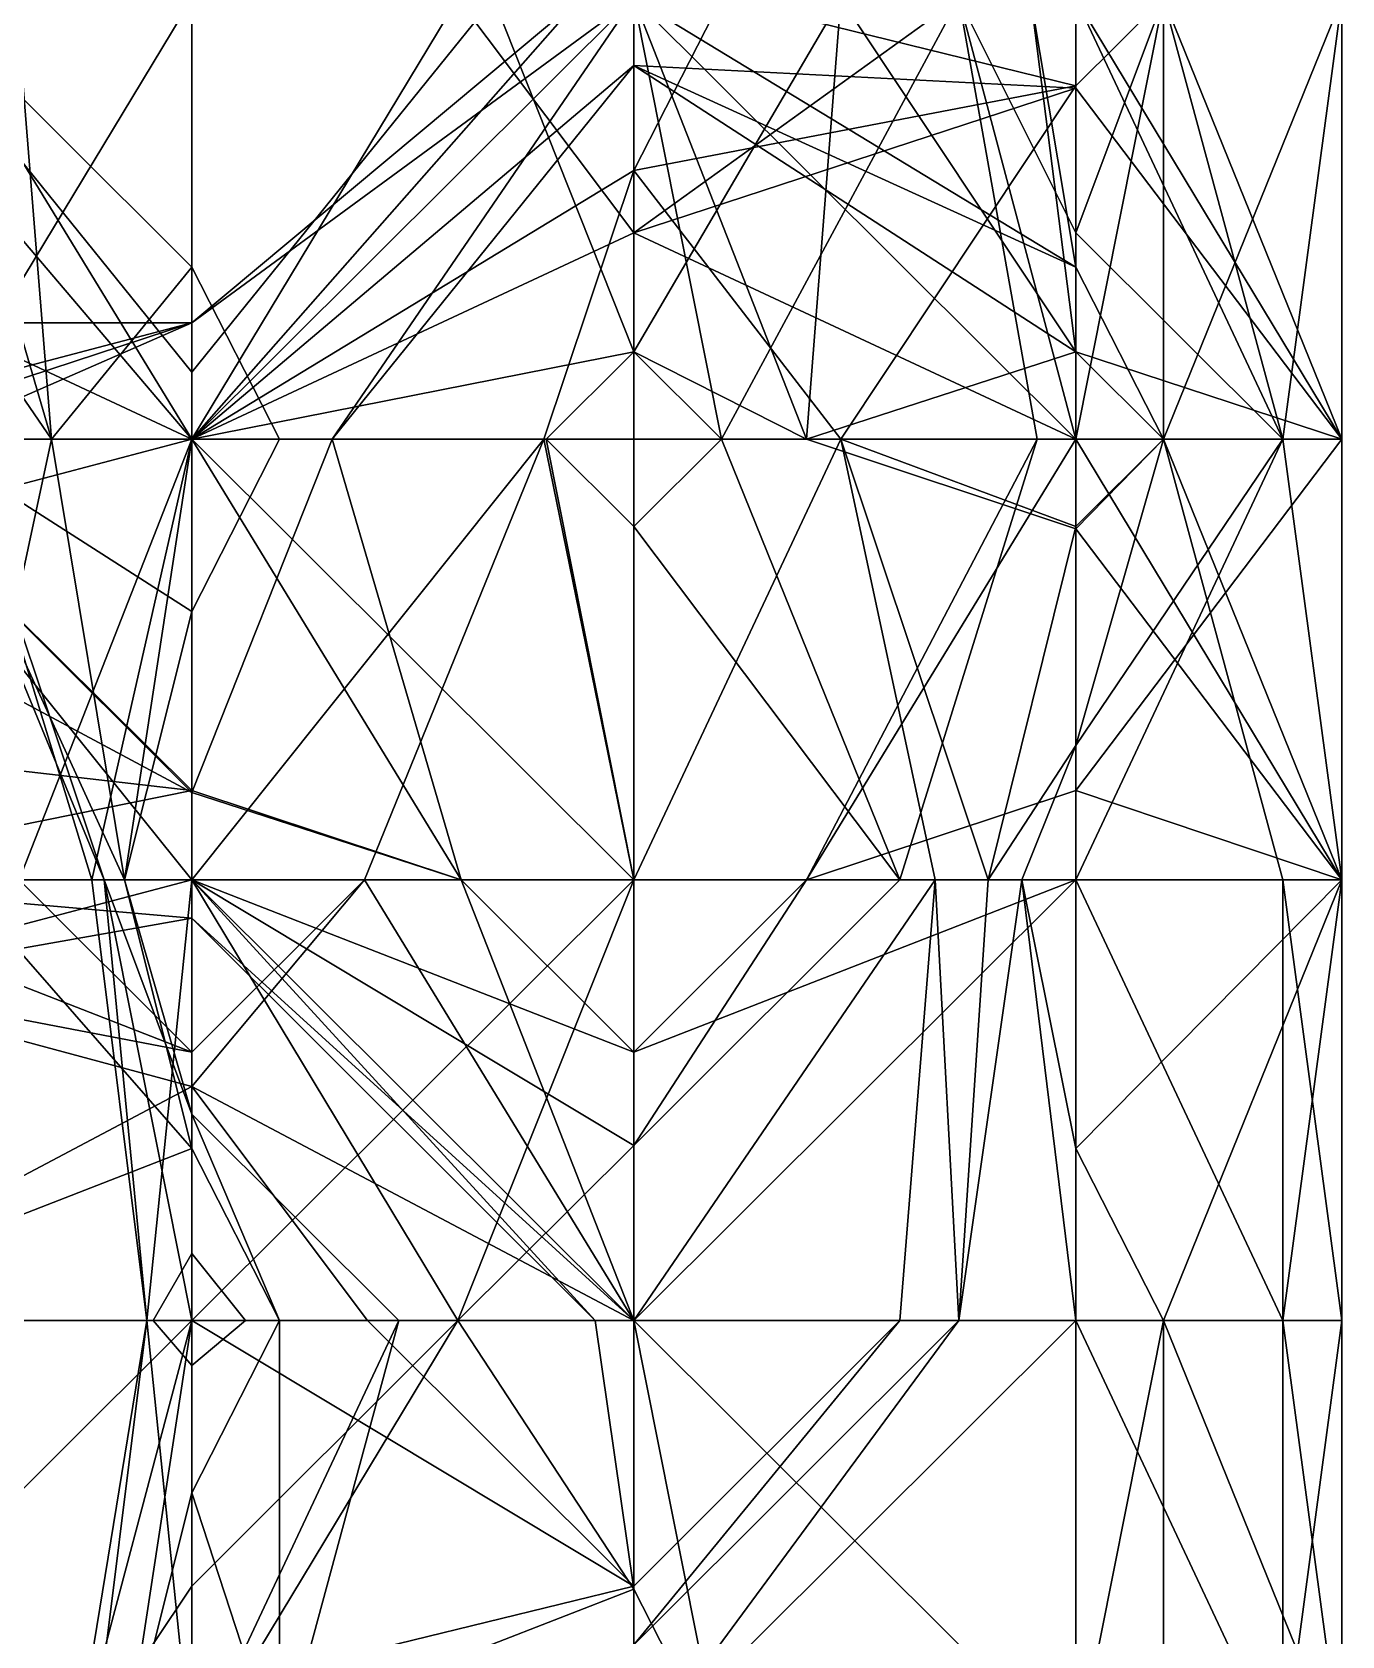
# Model space of a CAD drawing. Header units: metres. Extents: x 15 to 162, y 15 to 204.
# Drawn here: x 144.2 to 162.27, y 80.81 to 102.95 of the extents above; entities that cross this region are included whole.
import ezdxf

# ---------------------------------------------------------------- set-up
doc = ezdxf.new("R2010")
doc.units = ezdxf.units.M

msp = doc.modelspace()

# ---------------------------------------------------------------- linework, layer by layer
at = {"layer": 'fALFF_NINET_XXX_pre-post.nii', "color": 116, "linetype": 'CONTINUOUS'}
for points in [[(141.2293, 103.416664, 106.258064), (146.4, 97.333336, 110.82446), (140.3, 100.1829, 112.16129)], [(144.46259, 97.333336, 129.87097), (140.3, 103.416664, 133.42685), (143.97441, 103.416664, 129.87097)], [(140.3, 97.333336, 133.89928), (140.3, 103.416664, 133.42685), (144.46259, 97.333336, 129.87097)], [(141.2293, 103.416664, 106.258064), (146.4, 103.416664, 111.26197), (146.4, 97.333336, 110.82446)], [(142.23743, 103.416664, 118.064514), (146.4, 98.26009, 118.064514), (146.4, 103.416664, 113.06061)], [(146.4, 98.26009, 118.064514), (142.23743, 103.416664, 118.064514), (146.4, 103.416664, 123.06842)], [(142.68282, 97.333336, 118.064514), (146.4, 97.333336, 121.6618), (142.68282, 103.416664, 123.96774)], [(146.4, 99.70963, 123.96774), (142.68282, 103.416664, 123.96774), (146.4, 97.333336, 121.6618)], [(146.4, 99.70963, 123.96774), (144.46259, 97.333336, 129.87097), (142.68282, 103.416664, 123.96774)], [(142.68282, 103.416664, 123.96774), (144.46259, 97.333336, 129.87097), (143.97441, 103.416664, 129.87097)], [(146.4, 103.416664, 31.314768), (142.7256, 97.333336, 35.419353), (146.4, 97.333336, 31.863476)], [(143.54263, 103.416664, 35.419353), (142.7256, 97.333336, 35.419353), (146.4, 103.416664, 31.314768)], [(152.5, 101.04037, 35.419353), (152.5, 103.416664, 34.248077), (146.4, 97.333336, 31.863476)], [(152.5, 103.416664, 34.248077), (146.4, 103.416664, 31.314768), (146.4, 97.333336, 31.863476)], [(146.4, 98.94176, 94.451614), (151.75656, 103.416664, 94.451614), (152.5, 103.416664, 93.852066)], [(146.4, 98.94176, 94.451614), (152.5, 103.416664, 93.852066), (146.4, 97.333336, 92.10427)], [(148.33742, 97.333336, 94.451614), (146.4, 97.333336, 92.10427), (152.5, 103.416664, 93.852066)], [(152.5, 100.1829, 100.354836), (150.0744, 103.416664, 100.354836), (146.4, 97.333336, 96.798965)], [(146.4, 98.94176, 94.451614), (146.4, 97.333336, 96.798965), (151.75656, 103.416664, 94.451614)], [(150.0744, 103.416664, 100.354836), (151.75656, 103.416664, 94.451614), (146.4, 97.333336, 96.798965)], [(152.5, 98.54034, 112.16129), (146.4, 97.333336, 110.82446), (152.5, 103.416664, 110.60049)], [(152.5, 103.416664, 110.60049), (146.4, 97.333336, 110.82446), (146.4, 103.416664, 111.26197)], [(146.4, 103.416664, 113.06061), (146.4, 98.26009, 118.064514), (150.56258, 103.416664, 118.064514)], [(146.4, 98.26009, 118.064514), (146.4, 103.416664, 123.06842), (150.56258, 103.416664, 118.064514)], [(152.5, 102.48991, 94.451614), (148.33742, 97.333336, 94.451614), (152.5, 103.416664, 93.852066)], [(152.5, 100.1829, 100.354836), (152.5, 103.416664, 101.91564), (150.0744, 103.416664, 100.354836)], [(152.5, 103.416664, 72.00999), (152.5, 98.54034, 76.741936), (150.56258, 103.416664, 76.741936)], [(152.5, 98.54034, 76.741936), (152.5, 103.416664, 79.87997), (150.56258, 103.416664, 76.741936)], [(152.5, 101.04037, 35.419353), (153.71031, 103.416664, 35.419353), (152.5, 103.416664, 34.248077)], [(152.5, 101.04037, 35.419353), (158.6, 102.20966, 41.322582), (153.71031, 103.416664, 35.419353)], [(154.88281, 97.333336, 76.741936), (152.5, 98.54034, 76.741936), (152.5, 103.416664, 72.00999)], [(154.88281, 97.333336, 76.741936), (152.5, 103.416664, 72.00999), (158.6, 97.333336, 75.54284)], [(158.6, 97.333336, 75.54284), (152.5, 103.416664, 72.00999), (158.6, 103.416664, 72.00999)], [(152.5, 98.54034, 76.741936), (155.35738, 103.416664, 82.645164), (152.5, 103.416664, 79.87997)], [(154.88281, 97.333336, 76.741936), (155.35738, 103.416664, 82.645164), (152.5, 98.54034, 76.741936)], [(152.5, 103.416664, 93.852066), (157.98047, 103.416664, 88.548386), (158.6, 99.70963, 88.548386)], [(152.5, 103.416664, 93.852066), (158.6, 99.70963, 88.548386), (152.5, 102.48991, 94.451614)], [(158.6, 97.333336, 105.058975), (156.98717, 103.416664, 106.258064), (152.5, 100.1829, 100.354836)], [(152.5, 103.416664, 101.91564), (152.5, 100.1829, 100.354836), (156.98717, 103.416664, 106.258064)], [(152.5, 103.416664, 110.60049), (153.71031, 97.333336, 112.16129), (152.5, 98.54034, 112.16129)], [(152.5, 103.416664, 110.60049), (156.98717, 103.416664, 106.258064), (153.71031, 97.333336, 112.16129)], [(153.71031, 103.416664, 35.419353), (158.6, 102.20966, 41.322582), (158.6, 103.416664, 40.151306)], [(156.98717, 103.416664, 106.258064), (158.06897, 97.333336, 106.258064), (153.71031, 97.333336, 112.16129)], [(154.88281, 97.333336, 76.741936), (158.6, 98.54034, 82.645164), (155.35738, 103.416664, 82.645164)], [(155.35738, 103.416664, 82.645164), (158.6, 98.54034, 82.645164), (157.98047, 103.416664, 88.548386)], [(158.6, 103.416664, 62.588142), (158.6, 100.1829, 64.935486), (156.98717, 103.416664, 64.935486)], [(158.6, 100.1829, 64.935486), (158.6, 103.416664, 69.667435), (156.98717, 103.416664, 64.935486)], [(158.6, 97.333336, 105.058975), (158.06897, 97.333336, 106.258064), (156.98717, 103.416664, 106.258064)], [(158.6, 98.54034, 82.645164), (158.6, 99.70963, 88.548386), (157.98047, 103.416664, 88.548386)], [(158.6, 102.20966, 41.322582), (159.81032, 103.416664, 41.322582), (158.6, 103.416664, 40.151306)], [(158.6, 97.333336, 46.05453), (159.81032, 103.416664, 41.322582), (158.6, 102.20966, 41.322582)], [(158.6, 97.333336, 46.05453), (159.81032, 97.333336, 47.225807), (159.81032, 103.416664, 41.322582)], [(158.6, 103.416664, 62.588142), (161.45737, 97.333336, 64.935486), (158.6, 100.1829, 64.935486)], [(158.6, 103.416664, 62.588142), (162.2744, 103.416664, 59.032257), (161.45737, 97.333336, 64.935486)], [(158.6, 100.1829, 64.935486), (159.81032, 103.416664, 70.83871), (158.6, 103.416664, 69.667435)], [(158.6, 100.1829, 64.935486), (161.45737, 97.333336, 64.935486), (159.81032, 103.416664, 70.83871)], [(162.2744, 97.333336, 70.83871), (158.6, 103.416664, 72.00999), (159.81032, 103.416664, 70.83871)], [(158.6, 97.333336, 75.54284), (158.6, 103.416664, 72.00999), (162.2744, 97.333336, 70.83871)], [(159.81032, 97.333336, 47.225807), (162.2744, 103.416664, 47.225807), (159.81032, 103.416664, 41.322582)], [(159.81032, 97.333336, 47.225807), (161.45737, 97.333336, 53.129032), (162.2744, 103.416664, 47.225807)], [(161.45737, 97.333336, 64.935486), (162.2744, 97.333336, 70.83871), (159.81032, 103.416664, 70.83871)], [(161.45737, 97.333336, 53.129032), (162.2744, 103.416664, 53.129032), (162.2744, 103.416664, 47.225807)], [(161.45737, 97.333336, 53.129032), (162.2744, 97.333336, 59.032257), (162.2744, 103.416664, 53.129032)], [(162.2744, 103.416664, 59.032257), (162.2744, 97.333336, 59.032257), (161.45737, 97.333336, 64.935486)], [(162.2744, 97.333336, 59.032257), (162.2744, 103.416664, 59.032257), (162.2744, 103.416664, 53.129032)], [(152.5, 102.48991, 94.451614), (152.5, 100.1829, 100.354836), (146.4, 97.333336, 96.798965)], [(152.5, 102.48991, 94.451614), (146.4, 97.333336, 96.798965), (148.33742, 97.333336, 94.451614)], [(152.5, 102.48991, 94.451614), (158.6, 99.70963, 88.548386), (158.6, 98.54034, 94.451614)], [(158.6, 98.54034, 94.451614), (158.6, 102.18099, 100.354836), (152.5, 102.48991, 94.451614)], [(152.5, 102.48991, 94.451614), (158.6, 102.18099, 100.354836), (152.5, 100.1829, 100.354836)], [(152.5, 101.04037, 35.419353), (155.35738, 97.333336, 41.322582), (158.6, 102.20966, 41.322582)], [(158.6, 97.333336, 105.058975), (152.5, 100.1829, 100.354836), (158.6, 102.18099, 100.354836)], [(155.35738, 97.333336, 41.322582), (158.6, 97.333336, 46.05453), (158.6, 102.20966, 41.322582)], [(158.6, 102.18099, 100.354836), (158.6, 98.54034, 94.451614), (162.2744, 97.333336, 100.354836)], [(162.2744, 97.333336, 100.354836), (158.6, 97.333336, 105.058975), (158.6, 102.18099, 100.354836)], [(152.5, 101.04037, 35.419353), (146.4, 97.333336, 31.863476), (151.26094, 97.333336, 35.419353)], [(151.26094, 97.333336, 35.419353), (152.5, 97.333336, 37.217995), (152.5, 101.04037, 35.419353)], [(152.5, 101.04037, 35.419353), (152.5, 97.333336, 37.217995), (155.35738, 97.333336, 41.322582)], [(140.3, 100.1829, 112.16129), (146.4, 97.333336, 110.82446), (143.15738, 97.333336, 112.16129)], [(146.4, 99.70963, 123.96774), (146.4, 97.333336, 125.139015), (144.46259, 97.333336, 129.87097)], [(146.4, 97.333336, 121.6618), (147.6103, 97.333336, 123.96774), (146.4, 99.70963, 123.96774)], [(147.6103, 97.333336, 123.96774), (146.4, 97.333336, 125.139015), (146.4, 99.70963, 123.96774)], [(158.6, 99.70963, 88.548386), (158.6, 98.54034, 82.645164), (159.81032, 97.333336, 88.548386)], [(159.81032, 97.333336, 94.451614), (158.6, 99.70963, 88.548386), (159.81032, 97.333336, 88.548386)], [(158.6, 98.54034, 94.451614), (158.6, 99.70963, 88.548386), (159.81032, 97.333336, 94.451614)], [(140.3, 97.333336, 93.280334), (141.51031, 97.333336, 94.451614), (146.4, 98.94176, 94.451614)], [(140.3, 97.333336, 93.280334), (146.4, 98.94176, 94.451614), (140.3, 98.94176, 88.548386)], [(142.7256, 97.333336, 88.548386), (140.3, 98.94176, 88.548386), (146.4, 98.94176, 94.451614)], [(141.51031, 97.333336, 94.451614), (146.4, 97.333336, 96.798965), (146.4, 98.94176, 94.451614)], [(146.4, 97.333336, 92.10427), (142.7256, 97.333336, 88.548386), (146.4, 98.94176, 94.451614)], [(152.5, 98.54034, 112.16129), (151.28969, 97.333336, 112.16129), (146.4, 97.333336, 110.82446)], [(151.28969, 97.333336, 112.16129), (152.5, 98.54034, 112.16129), (152.5, 97.333336, 113.33256)], [(153.71031, 97.333336, 112.16129), (152.5, 97.333336, 113.33256), (152.5, 98.54034, 112.16129)], [(154.88281, 97.333336, 76.741936), (158.6, 97.333336, 80.33921), (158.6, 98.54034, 82.645164)], [(159.81032, 97.333336, 82.645164), (158.6, 98.54034, 82.645164), (158.6, 97.333336, 80.33921)], [(159.81032, 97.333336, 88.548386), (158.6, 98.54034, 82.645164), (159.81032, 97.333336, 82.645164)], [(162.2744, 97.333336, 100.354836), (158.6, 98.54034, 94.451614), (159.81032, 97.333336, 94.451614)], [(141.51031, 97.333336, 94.451614), (140.3, 95.724915, 88.548386), (146.4, 92.45701, 94.451614)], [(142.7256, 97.333336, 88.548386), (146.4, 97.333336, 92.10427), (140.3, 95.724915, 88.548386)], [(146.4, 97.333336, 92.10427), (146.4, 92.45701, 94.451614), (140.3, 95.724915, 88.548386)], [(146.4, 91.25, 96.75756), (140.3, 91.25, 98.00749), (141.51031, 97.333336, 94.451614)], [(140.3, 93.18213, 100.354836), (146.4, 92.48568, 100.354836), (141.51031, 97.333336, 94.451614)], [(143.15738, 91.25, 129.87097), (140.3, 97.333336, 133.89928), (144.46259, 97.333336, 129.87097)], [(146.4, 91.25, 96.75756), (141.51031, 97.333336, 94.451614), (146.4, 92.45701, 94.451614)], [(146.4, 97.333336, 96.798965), (141.51031, 97.333336, 94.451614), (146.4, 92.48568, 100.354836)], [(145.19196, 91.25, 118.064514), (142.68282, 97.333336, 118.064514), (143.15738, 97.333336, 112.16129)], [(146.4, 94.95703, 123.96774), (146.4, 97.333336, 121.6618), (142.68282, 97.333336, 118.064514)], [(146.4, 94.95703, 123.96774), (142.68282, 97.333336, 118.064514), (145.4707, 91.25, 123.96774)], [(145.4707, 91.25, 123.96774), (142.68282, 97.333336, 118.064514), (145.19196, 91.25, 118.064514)], [(142.7256, 97.333336, 35.419353), (144.01718, 91.25, 35.419353), (146.4, 97.333336, 31.863476)], [(143.15738, 97.333336, 112.16129), (146.4, 97.333336, 110.82446), (145.01862, 91.25, 112.16129)], [(145.01862, 91.25, 112.16129), (145.19196, 91.25, 118.064514), (143.15738, 97.333336, 112.16129)], [(144.46259, 97.333336, 129.87097), (145.4707, 91.25, 123.96774), (143.15738, 91.25, 129.87097)], [(146.4, 97.333336, 31.863476), (144.01718, 91.25, 35.419353), (146.4, 91.25, 34.248077)], [(146.4, 97.333336, 125.139015), (145.4707, 91.25, 123.96774), (144.46259, 97.333336, 129.87097)], [(146.4, 97.333336, 110.82446), (146.4, 91.25, 110.28637), (145.01862, 91.25, 112.16129)], [(146.4, 97.333336, 125.139015), (146.4, 94.95703, 123.96774), (145.4707, 91.25, 123.96774)], [(151.26094, 97.333336, 35.419353), (146.4, 91.25, 34.248077), (148.7828, 91.25, 35.419353)], [(146.4, 97.333336, 31.863476), (146.4, 91.25, 34.248077), (151.26094, 97.333336, 35.419353)], [(146.4, 92.45701, 94.451614), (146.4, 97.333336, 92.10427), (148.33742, 97.333336, 94.451614)], [(146.4, 97.333336, 96.798965), (146.4, 92.48568, 100.354836), (150.11719, 91.25, 100.354836)], [(146.4, 97.333336, 96.798965), (150.11719, 91.25, 100.354836), (148.33742, 97.333336, 94.451614)], [(146.4, 92.45701, 94.451614), (148.33742, 97.333336, 94.451614), (150.11719, 91.25, 100.354836)], [(151.28969, 97.333336, 112.16129), (152.5, 91.25, 109.81394), (146.4, 97.333336, 110.82446)], [(146.4, 97.333336, 110.82446), (152.5, 91.25, 109.81394), (146.4, 91.25, 110.28637)], [(146.4, 94.95703, 123.96774), (147.6103, 97.333336, 123.96774), (146.4, 97.333336, 121.6618)], [(146.4, 94.95703, 123.96774), (146.4, 97.333336, 125.139015), (147.6103, 97.333336, 123.96774)], [(148.7828, 91.25, 35.419353), (152.5, 91.25, 36.318676), (151.26094, 97.333336, 35.419353)], [(152.5, 91.25, 36.318676), (152.5, 97.333336, 37.217995), (151.26094, 97.333336, 35.419353)], [(151.28969, 97.333336, 112.16129), (152.5, 96.12632, 112.16129), (152.5, 91.25, 109.81394)], [(152.5, 96.12632, 112.16129), (151.28969, 97.333336, 112.16129), (152.5, 97.333336, 113.33256)], [(155.35738, 97.333336, 41.322582), (152.5, 91.25, 36.318676), (156.66258, 91.25, 41.322582)], [(152.5, 97.333336, 37.217995), (152.5, 91.25, 36.318676), (155.35738, 97.333336, 41.322582)], [(152.5, 96.12632, 112.16129), (153.71031, 97.333336, 112.16129), (156.17441, 91.25, 106.258064)], [(152.5, 96.12632, 112.16129), (152.5, 97.333336, 113.33256), (153.71031, 97.333336, 112.16129)], [(153.71031, 97.333336, 112.16129), (158.06897, 97.333336, 106.258064), (156.17441, 91.25, 106.258064)], [(158.6, 97.333336, 75.54284), (158.6, 96.09766, 76.741936), (154.88281, 97.333336, 76.741936)], [(158.6, 96.09766, 76.741936), (158.6, 97.333336, 80.33921), (154.88281, 97.333336, 76.741936)], [(158.6, 97.333336, 105.058975), (158.6, 92.48568, 100.354836), (154.88281, 91.25, 100.354836)], [(158.6, 97.333336, 105.058975), (154.88281, 91.25, 100.354836), (158.06897, 97.333336, 106.258064)], [(158.06897, 97.333336, 106.258064), (154.88281, 91.25, 100.354836), (156.17441, 91.25, 106.258064)], [(158.6, 96.12632, 47.225807), (158.6, 97.333336, 46.05453), (155.35738, 97.333336, 41.322582)], [(158.6, 96.12632, 47.225807), (155.35738, 97.333336, 41.322582), (157.39195, 91.25, 47.225807)], [(157.39195, 91.25, 47.225807), (155.35738, 97.333336, 41.322582), (156.66258, 91.25, 41.322582)], [(158.6, 96.12632, 47.225807), (159.81032, 97.333336, 47.225807), (158.6, 97.333336, 46.05453)], [(158.6, 93.103516, 53.129032), (159.81032, 97.333336, 47.225807), (158.6, 96.12632, 47.225807)], [(161.45737, 97.333336, 53.129032), (159.81032, 97.333336, 47.225807), (158.6, 93.103516, 53.129032)], [(158.6, 91.25, 54.328125), (161.45737, 97.333336, 53.129032), (158.6, 93.103516, 53.129032)], [(158.6, 91.25, 54.328125), (162.2744, 91.25, 59.032257), (161.45737, 97.333336, 53.129032)], [(158.6, 97.333336, 75.54284), (162.2744, 91.25, 76.741936), (158.6, 96.09766, 76.741936)], [(158.6, 97.333336, 75.54284), (162.2744, 97.333336, 70.83871), (162.2744, 91.25, 76.741936)], [(158.6, 96.09766, 76.741936), (159.81032, 97.333336, 82.645164), (158.6, 97.333336, 80.33921)], [(158.6, 96.09766, 76.741936), (162.2744, 91.25, 76.741936), (159.81032, 97.333336, 82.645164)], [(158.6, 92.48568, 100.354836), (162.2744, 97.333336, 100.354836), (162.2744, 91.25, 94.451614)], [(158.6, 92.48568, 100.354836), (158.6, 97.333336, 105.058975), (162.2744, 97.333336, 100.354836)], [(162.2744, 91.25, 76.741936), (162.2744, 91.25, 82.645164), (159.81032, 97.333336, 82.645164)], [(162.2744, 91.25, 82.645164), (161.45737, 91.25, 88.548386), (159.81032, 97.333336, 82.645164)], [(161.45737, 91.25, 88.548386), (159.81032, 97.333336, 88.548386), (159.81032, 97.333336, 82.645164)], [(161.45737, 91.25, 88.548386), (162.2744, 91.25, 94.451614), (159.81032, 97.333336, 88.548386)], [(162.2744, 91.25, 94.451614), (159.81032, 97.333336, 94.451614), (159.81032, 97.333336, 88.548386)], [(162.2744, 97.333336, 100.354836), (159.81032, 97.333336, 94.451614), (162.2744, 91.25, 94.451614)], [(162.2744, 91.25, 59.032257), (162.2744, 97.333336, 59.032257), (161.45737, 97.333336, 53.129032)], [(162.2744, 91.25, 64.935486), (161.45737, 97.333336, 64.935486), (162.2744, 97.333336, 59.032257)], [(162.2744, 91.25, 64.935486), (162.2744, 91.25, 70.83871), (161.45737, 97.333336, 64.935486)], [(162.2744, 91.25, 70.83871), (162.2744, 97.333336, 70.83871), (161.45737, 97.333336, 64.935486)], [(162.2744, 91.25, 59.032257), (162.2744, 91.25, 64.935486), (162.2744, 97.333336, 59.032257)], [(162.2744, 97.333336, 70.83871), (162.2744, 91.25, 70.83871), (162.2744, 91.25, 76.741936)], [(152.5, 96.12632, 112.16129), (156.17441, 91.25, 106.258064), (152.5, 91.25, 109.81394)], [(158.6, 96.12632, 47.225807), (157.39195, 91.25, 47.225807), (158.6, 93.103516, 53.129032)], [(146.4, 92.48568, 100.354836), (140.3, 93.18213, 100.354836), (140.3, 91.25, 101.52391)], [(157.39195, 91.25, 47.225807), (157.85655, 91.25, 53.129032), (158.6, 93.103516, 53.129032)], [(157.85655, 91.25, 53.129032), (158.6, 91.25, 54.328125), (158.6, 93.103516, 53.129032)], [(146.4, 91.25, 101.25416), (146.4, 92.48568, 100.354836), (140.3, 91.25, 101.52391)], [(150.11719, 91.25, 100.354836), (146.4, 92.48568, 100.354836), (146.4, 91.25, 101.25416)], [(146.4, 91.25, 96.75756), (146.4, 92.45701, 94.451614), (150.11719, 91.25, 100.354836)], [(158.6, 91.25, 99.15575), (154.88281, 91.25, 100.354836), (158.6, 92.48568, 100.354836)], [(158.6, 92.48568, 100.354836), (162.2744, 91.25, 94.451614), (158.6, 91.25, 99.15575)], [(140.3, 91.25, 39.016632), (146.4, 88.873695, 35.419353), (144.01718, 91.25, 35.419353)], [(140.3, 91.25, 39.016632), (140.3, 90.04299, 41.322582), (146.4, 88.873695, 35.419353)], [(140.3, 91.25, 98.00749), (146.4, 91.25, 96.75756), (146.4, 90.72043, 100.354836)], [(140.3, 89.64158, 100.354836), (140.3, 91.25, 98.00749), (146.4, 90.72043, 100.354836)], [(140.3, 89.64158, 100.354836), (146.4, 90.72043, 100.354836), (146.4, 91.25, 101.25416)], [(140.3, 91.25, 101.52391), (140.3, 89.64158, 100.354836), (146.4, 91.25, 101.25416)], [(146.4, 87.54297, 123.96774), (140.3, 85.166664, 126.27369), (143.15738, 91.25, 129.87097)], [(146.4, 87.54297, 123.96774), (143.15738, 91.25, 129.87097), (145.4707, 91.25, 123.96774)], [(146.4, 91.25, 34.248077), (144.01718, 91.25, 35.419353), (146.4, 88.873695, 35.419353)], [(145.01862, 91.25, 112.16129), (146.4, 91.25, 110.28637), (145.78047, 85.166664, 112.16129)], [(145.78047, 85.166664, 112.16129), (145.19196, 91.25, 118.064514), (145.01862, 91.25, 112.16129)], [(146.4, 85.166664, 113.95993), (146.4, 88.01623, 118.064514), (145.19196, 91.25, 118.064514)], [(146.4, 85.166664, 113.95993), (145.19196, 91.25, 118.064514), (145.78047, 85.166664, 112.16129)], [(145.19196, 91.25, 118.064514), (146.4, 88.01623, 118.064514), (145.4707, 91.25, 123.96774)], [(146.4, 88.01623, 118.064514), (146.4, 87.54297, 123.96774), (145.4707, 91.25, 123.96774)], [(146.4, 91.25, 110.28637), (146.4, 85.166664, 110.9622), (145.78047, 85.166664, 112.16129)], [(146.4, 88.873695, 35.419353), (148.7828, 91.25, 35.419353), (146.4, 91.25, 34.248077)], [(148.7828, 91.25, 35.419353), (146.4, 88.40044, 41.322582), (152.5, 85.166664, 37.7667)], [(148.7828, 91.25, 35.419353), (146.4, 88.873695, 35.419353), (146.4, 88.40044, 41.322582)], [(150.11719, 91.25, 100.354836), (152.5, 85.166664, 99.45552), (146.4, 91.25, 96.75756)], [(146.4, 90.72043, 100.354836), (146.4, 91.25, 96.75756), (152.5, 85.166664, 99.45552)], [(151.96898, 85.166664, 100.354836), (150.0744, 85.166664, 106.258064), (146.4, 91.25, 101.25416)], [(151.96898, 85.166664, 100.354836), (146.4, 91.25, 101.25416), (146.4, 90.72043, 100.354836)], [(150.0744, 85.166664, 106.258064), (152.5, 87.585625, 106.258064), (146.4, 91.25, 101.25416)], [(150.11719, 91.25, 100.354836), (146.4, 91.25, 101.25416), (152.5, 88.873695, 100.354836)], [(152.5, 87.585625, 106.258064), (152.5, 88.873695, 100.354836), (146.4, 91.25, 101.25416)], [(150.0744, 85.166664, 106.258064), (146.4, 85.166664, 110.9622), (152.5, 91.25, 109.81394)], [(146.4, 85.166664, 110.9622), (146.4, 91.25, 110.28637), (152.5, 91.25, 109.81394)], [(148.7828, 91.25, 35.419353), (152.5, 85.166664, 37.7667), (152.5, 91.25, 36.318676)], [(150.0744, 85.166664, 106.258064), (152.5, 91.25, 109.81394), (152.5, 87.585625, 106.258064)], [(150.11719, 91.25, 100.354836), (152.5, 88.873695, 100.354836), (152.5, 85.166664, 99.45552)], [(156.66258, 91.25, 41.322582), (152.5, 85.166664, 37.7667), (156.17441, 85.166664, 41.322582)], [(152.5, 91.25, 36.318676), (152.5, 85.166664, 37.7667), (156.66258, 91.25, 41.322582)], [(152.5, 88.873695, 100.354836), (154.88281, 91.25, 100.354836), (158.6, 91.25, 99.15575)], [(152.5, 88.873695, 100.354836), (158.6, 91.25, 99.15575), (152.5, 85.166664, 99.45552)], [(152.5, 85.166664, 99.45552), (158.6, 91.25, 99.15575), (158.6, 85.166664, 97.21681)], [(152.5, 87.585625, 106.258064), (154.88281, 91.25, 100.354836), (152.5, 88.873695, 100.354836)], [(156.17441, 91.25, 106.258064), (154.88281, 91.25, 100.354836), (152.5, 87.585625, 106.258064)], [(152.5, 87.585625, 106.258064), (152.5, 91.25, 109.81394), (156.17441, 91.25, 106.258064)], [(156.17441, 85.166664, 41.322582), (156.98717, 85.166664, 47.225807), (156.66258, 91.25, 41.322582)], [(156.98717, 85.166664, 47.225807), (157.39195, 91.25, 47.225807), (156.66258, 91.25, 41.322582)], [(158.6, 85.166664, 51.957756), (157.85655, 91.25, 53.129032), (156.98717, 85.166664, 47.225807)], [(156.98717, 85.166664, 47.225807), (157.85655, 91.25, 53.129032), (157.39195, 91.25, 47.225807)], [(158.6, 85.166664, 51.957756), (158.6, 87.54297, 53.129032), (157.85655, 91.25, 53.129032)], [(158.6, 87.54297, 53.129032), (158.6, 91.25, 54.328125), (157.85655, 91.25, 53.129032)], [(158.6, 87.54297, 53.129032), (162.2744, 91.25, 59.032257), (158.6, 91.25, 54.328125)], [(158.6, 87.54297, 53.129032), (159.81032, 85.166664, 53.129032), (162.2744, 91.25, 59.032257)], [(161.45737, 85.166664, 94.451614), (158.6, 91.25, 99.15575), (162.2744, 91.25, 94.451614)], [(158.6, 85.166664, 97.21681), (158.6, 91.25, 99.15575), (161.45737, 85.166664, 94.451614)], [(159.81032, 85.166664, 53.129032), (162.2744, 85.166664, 59.032257), (162.2744, 91.25, 59.032257)], [(162.2744, 85.166664, 70.83871), (161.45737, 85.166664, 76.741936), (162.2744, 91.25, 70.83871)], [(161.45737, 85.166664, 76.741936), (162.2744, 91.25, 76.741936), (162.2744, 91.25, 70.83871)], [(161.45737, 85.166664, 76.741936), (162.2744, 85.166664, 82.645164), (162.2744, 91.25, 76.741936)], [(162.2744, 85.166664, 88.548386), (161.45737, 91.25, 88.548386), (162.2744, 91.25, 82.645164)], [(162.2744, 85.166664, 88.548386), (161.45737, 85.166664, 94.451614), (161.45737, 91.25, 88.548386)], [(161.45737, 85.166664, 94.451614), (162.2744, 91.25, 94.451614), (161.45737, 91.25, 88.548386)], [(162.2744, 85.166664, 59.032257), (162.2744, 85.166664, 64.935486), (162.2744, 91.25, 59.032257)], [(162.2744, 85.166664, 64.935486), (162.2744, 91.25, 64.935486), (162.2744, 91.25, 59.032257)], [(162.2744, 85.166664, 64.935486), (162.2744, 85.166664, 70.83871), (162.2744, 91.25, 64.935486)], [(162.2744, 85.166664, 70.83871), (162.2744, 91.25, 70.83871), (162.2744, 91.25, 64.935486)], [(162.2744, 85.166664, 82.645164), (162.2744, 91.25, 82.645164), (162.2744, 91.25, 76.741936)], [(162.2744, 85.166664, 82.645164), (162.2744, 85.166664, 88.548386), (162.2744, 91.25, 82.645164)], [(151.96898, 85.166664, 100.354836), (146.4, 90.72043, 100.354836), (152.5, 85.166664, 99.45552)], [(140.3, 90.04299, 41.322582), (146.4, 88.40044, 41.322582), (146.4, 88.873695, 35.419353)], [(146.4, 88.40044, 41.322582), (140.3, 90.04299, 41.322582), (140.3, 85.166664, 43.197506)], [(146.4, 85.166664, 43.197506), (146.4, 88.40044, 41.322582), (140.3, 85.166664, 43.197506)], [(146.4, 88.40044, 41.322582), (148.82559, 85.166664, 41.322582), (152.5, 85.166664, 37.7667)], [(148.82559, 85.166664, 41.322582), (146.4, 88.40044, 41.322582), (146.4, 85.166664, 43.197506)], [(149.25737, 85.166664, 118.064514), (146.4, 88.01623, 118.064514), (146.4, 85.166664, 113.95993)], [(147.6103, 85.166664, 123.96774), (146.4, 88.01623, 118.064514), (149.25737, 85.166664, 118.064514)], [(146.4, 87.54297, 123.96774), (146.4, 88.01623, 118.064514), (147.6103, 85.166664, 123.96774)], [(146.4, 87.54297, 123.96774), (146.4, 85.166664, 125.139015), (140.3, 85.166664, 126.27369)], [(147.6103, 85.166664, 123.96774), (146.4, 85.166664, 125.139015), (146.4, 87.54297, 123.96774)], [(159.81032, 85.166664, 53.129032), (158.6, 87.54297, 53.129032), (158.6, 85.166664, 51.957756)], [(146.4, 85.166664, 76.22804), (145.86897, 85.166664, 76.741936), (146.4, 86.09342, 76.741936)], [(145.86897, 85.166664, 76.741936), (146.4, 85.166664, 77.25583), (146.4, 86.09342, 76.741936)], [(147.14345, 85.166664, 76.741936), (146.4, 85.166664, 76.22804), (146.4, 86.09342, 76.741936)], [(147.14345, 85.166664, 76.741936), (146.4, 86.09342, 76.741936), (146.4, 85.166664, 77.25583)], [(146.4, 80.01009, 47.225807), (146.4, 85.166664, 43.197506), (140.3, 79.083336, 43.669926)], [(146.4, 85.166664, 43.197506), (140.3, 85.166664, 43.197506), (140.3, 79.083336, 43.669926)], [(145.4707, 79.083336, 123.96774), (140.3, 79.083336, 127.99605), (146.4, 85.166664, 125.139015)], [(140.3, 79.083336, 127.99605), (140.3, 85.166664, 126.27369), (146.4, 85.166664, 125.139015)], [(146.4, 85.166664, 110.9622), (146.4, 81.5023, 106.258064), (144.78717, 79.083336, 106.258064)], [(146.4, 85.166664, 110.9622), (144.78717, 79.083336, 106.258064), (145.78047, 85.166664, 112.16129)], [(145.78047, 85.166664, 112.16129), (144.78717, 79.083336, 106.258064), (145.01862, 79.083336, 112.16129)], [(145.01862, 79.083336, 112.16129), (146.4, 79.083336, 116.89324), (145.78047, 85.166664, 112.16129)], [(145.4707, 79.083336, 123.96774), (146.4, 85.166664, 125.139015), (146.4, 82.79037, 123.96774)], [(146.4, 79.083336, 116.89324), (146.4, 85.166664, 113.95993), (145.78047, 85.166664, 112.16129)], [(146.4, 85.166664, 76.22804), (146.4, 84.54883, 76.741936), (145.86897, 85.166664, 76.741936)], [(146.4, 84.54883, 76.741936), (146.4, 85.166664, 77.25583), (145.86897, 85.166664, 76.741936)], [(146.4, 85.166664, 43.197506), (152.5, 81.5023, 41.322582), (148.82559, 85.166664, 41.322582)], [(146.4, 85.166664, 43.197506), (146.4, 80.01009, 47.225807), (152.5, 81.5023, 41.322582)], [(146.4, 84.54883, 76.741936), (146.4, 85.166664, 76.22804), (147.14345, 85.166664, 76.741936)], [(146.4, 84.54883, 76.741936), (147.14345, 85.166664, 76.741936), (146.4, 85.166664, 77.25583)], [(152.5, 81.45963, 100.354836), (146.4, 79.083336, 103.12004), (150.0744, 85.166664, 106.258064)], [(146.4, 79.083336, 103.12004), (146.4, 81.5023, 106.258064), (150.0744, 85.166664, 106.258064)], [(146.4, 81.5023, 106.258064), (146.4, 85.166664, 110.9622), (150.0744, 85.166664, 106.258064)], [(149.25737, 85.166664, 118.064514), (146.4, 79.083336, 116.89324), (147.6103, 79.083336, 118.064514)], [(146.4, 85.166664, 113.95993), (146.4, 79.083336, 116.89324), (149.25737, 85.166664, 118.064514)], [(146.4, 82.79037, 123.96774), (147.6103, 85.166664, 123.96774), (147.6103, 79.083336, 118.064514)], [(146.4, 82.79037, 123.96774), (146.4, 85.166664, 125.139015), (147.6103, 85.166664, 123.96774)], [(147.6103, 85.166664, 123.96774), (149.25737, 85.166664, 118.064514), (147.6103, 79.083336, 118.064514)], [(152.5, 85.166664, 37.7667), (148.82559, 85.166664, 41.322582), (152.5, 81.5023, 41.322582)], [(152.5, 81.45963, 100.354836), (150.0744, 85.166664, 106.258064), (151.96898, 85.166664, 100.354836)], [(152.5, 85.166664, 99.45552), (152.5, 81.45963, 100.354836), (151.96898, 85.166664, 100.354836)], [(152.5, 81.5023, 41.322582), (156.17441, 85.166664, 41.322582), (152.5, 85.166664, 37.7667)], [(152.5, 80.69175, 47.225807), (156.17441, 85.166664, 41.322582), (152.5, 81.5023, 41.322582)], [(156.98717, 85.166664, 47.225807), (156.17441, 85.166664, 41.322582), (152.5, 80.69175, 47.225807)], [(156.98717, 85.166664, 47.225807), (152.5, 80.69175, 47.225807), (152.5, 79.083336, 51.957756)], [(156.98717, 85.166664, 47.225807), (152.5, 79.083336, 51.957756), (158.6, 85.166664, 51.957756)], [(158.6, 85.166664, 51.957756), (152.5, 79.083336, 51.957756), (158.6, 79.083336, 51.957756)], [(153.71031, 79.083336, 100.354836), (152.5, 81.45963, 100.354836), (152.5, 85.166664, 99.45552)], [(153.71031, 79.083336, 100.354836), (152.5, 85.166664, 99.45552), (158.6, 79.083336, 97.21681)], [(158.6, 79.083336, 97.21681), (152.5, 85.166664, 99.45552), (158.6, 85.166664, 97.21681)], [(159.81032, 85.166664, 53.129032), (158.6, 79.083336, 51.957756), (159.81032, 79.083336, 53.129032)], [(158.6, 85.166664, 51.957756), (158.6, 79.083336, 51.957756), (159.81032, 85.166664, 53.129032)], [(161.45737, 79.083336, 94.451614), (158.6, 85.166664, 97.21681), (161.45737, 85.166664, 94.451614)], [(158.6, 79.083336, 97.21681), (158.6, 85.166664, 97.21681), (161.45737, 79.083336, 94.451614)], [(159.81032, 79.083336, 53.129032), (162.2744, 79.083336, 59.032257), (159.81032, 85.166664, 53.129032)], [(162.2744, 79.083336, 59.032257), (162.2744, 85.166664, 59.032257), (159.81032, 85.166664, 53.129032)], [(162.2744, 79.083336, 59.032257), (161.45737, 79.083336, 64.935486), (162.2744, 85.166664, 59.032257)], [(161.45737, 79.083336, 64.935486), (162.2744, 85.166664, 64.935486), (162.2744, 85.166664, 59.032257)], [(161.45737, 79.083336, 64.935486), (162.2744, 79.083336, 70.83871), (162.2744, 85.166664, 64.935486)], [(162.2744, 79.083336, 70.83871), (161.45737, 79.083336, 76.741936), (162.2744, 85.166664, 70.83871)], [(161.45737, 79.083336, 76.741936), (161.45737, 85.166664, 76.741936), (162.2744, 85.166664, 70.83871)], [(161.45737, 79.083336, 76.741936), (162.2744, 79.083336, 82.645164), (161.45737, 85.166664, 76.741936)], [(162.2744, 79.083336, 82.645164), (162.2744, 85.166664, 82.645164), (161.45737, 85.166664, 76.741936)], [(162.2744, 79.083336, 88.548386), (161.45737, 79.083336, 94.451614), (162.2744, 85.166664, 88.548386)], [(161.45737, 79.083336, 94.451614), (161.45737, 85.166664, 94.451614), (162.2744, 85.166664, 88.548386)], [(162.2744, 79.083336, 70.83871), (162.2744, 85.166664, 70.83871), (162.2744, 85.166664, 64.935486)], [(162.2744, 79.083336, 82.645164), (162.2744, 79.083336, 88.548386), (162.2744, 85.166664, 82.645164)], [(162.2744, 79.083336, 88.548386), (162.2744, 85.166664, 88.548386), (162.2744, 85.166664, 82.645164)], [(146.4, 79.083336, 120.37046), (145.4707, 79.083336, 123.96774), (146.4, 82.79037, 123.96774)], [(146.4, 82.79037, 123.96774), (147.6103, 79.083336, 118.064514), (146.4, 79.083336, 120.37046)], [(146.4, 79.083336, 103.12004), (144.78717, 79.083336, 106.258064), (146.4, 81.5023, 106.258064)], [(146.4, 80.01009, 47.225807), (152.5, 80.69175, 47.225807), (152.5, 81.5023, 41.322582)], [(152.5, 81.45963, 100.354836), (152.5, 79.083336, 101.52611), (146.4, 79.083336, 103.12004)], [(153.71031, 79.083336, 100.354836), (152.5, 79.083336, 101.52611), (152.5, 81.45963, 100.354836)]]:
    msp.add_3dface(points, dxfattribs=at)

doc.saveas('drawing.dxf')
